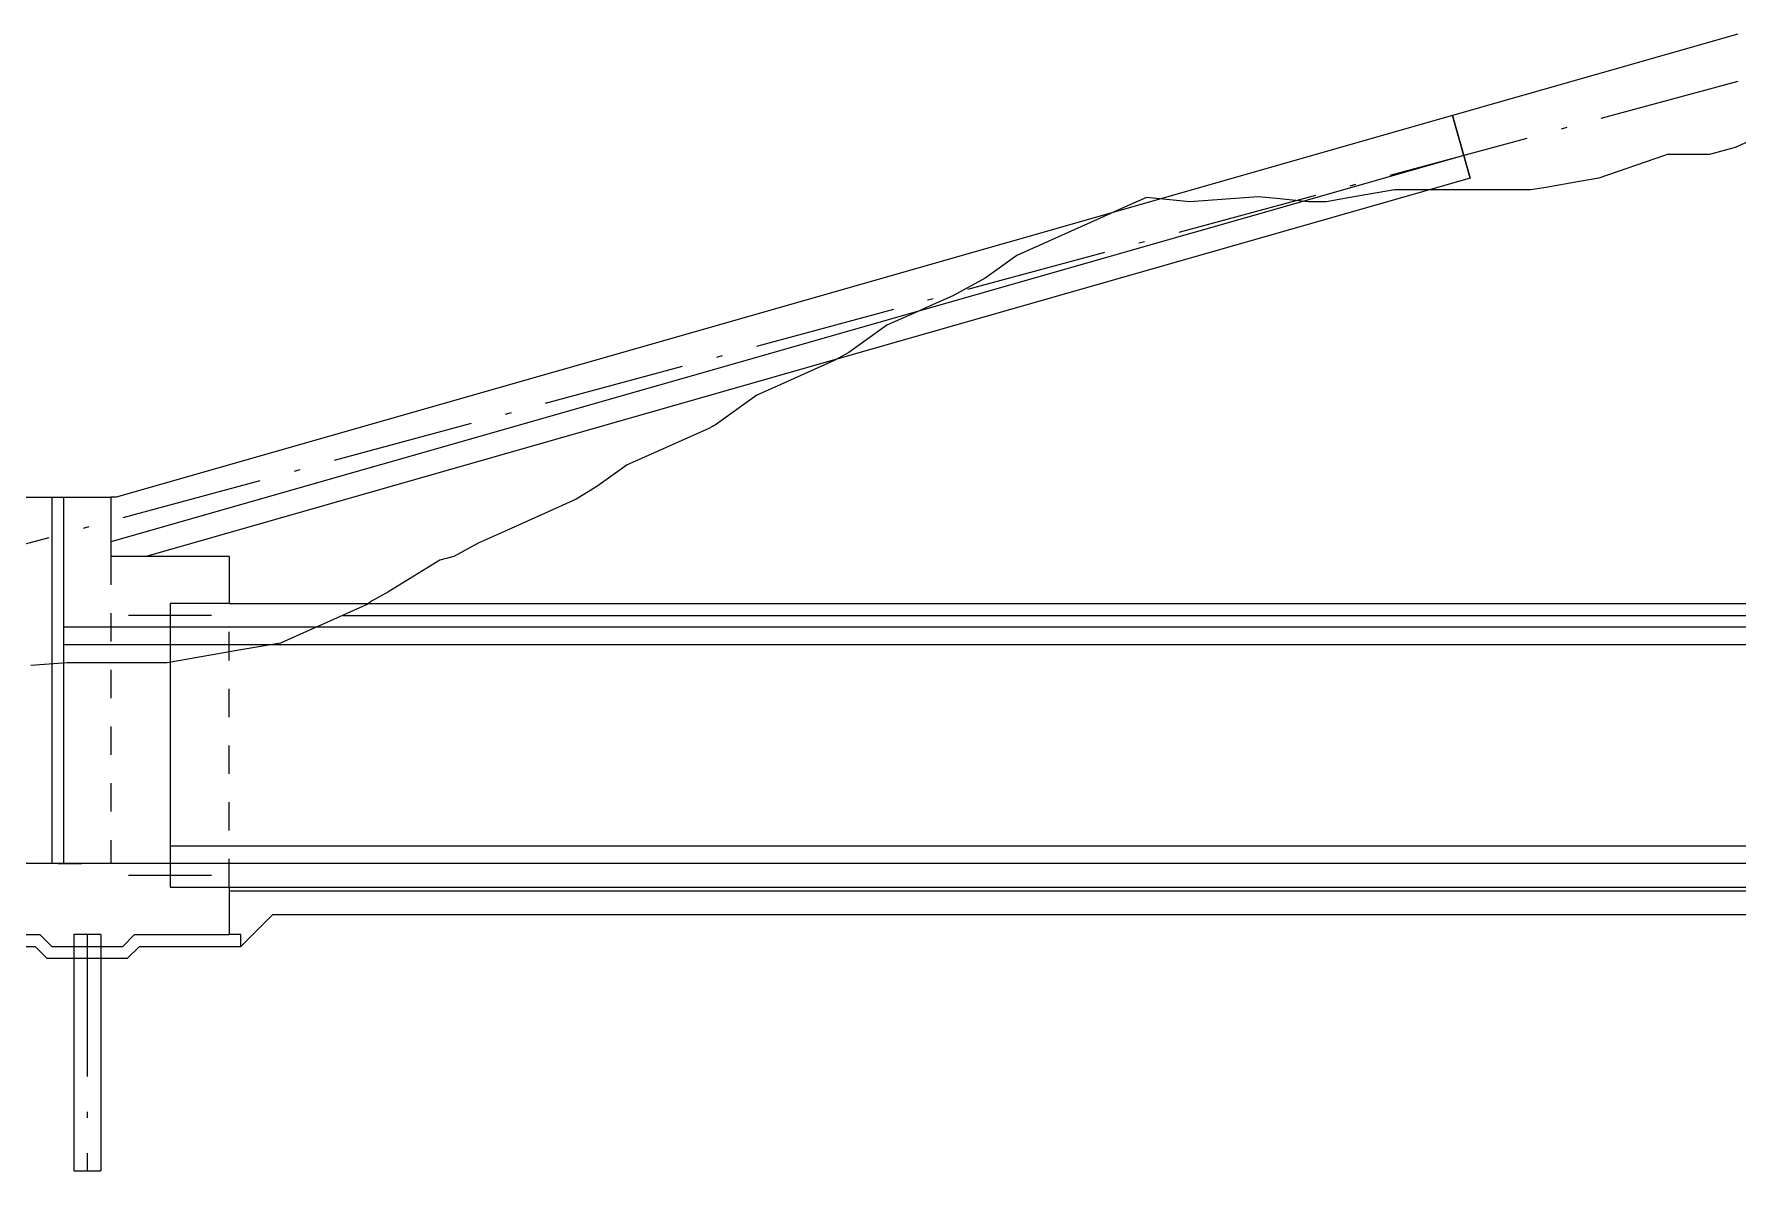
# Model space of a CAD drawing. Header units: millimetres. Extents: x -2078669 to -1085629, y -5987148 to 310365.
# Drawn here: x -1215006 to -1178976, y -4347898 to -4323850 of the extents above; entities that cross this region are included whole.
import ezdxf

# ---------------------------------------------------------------- set-up
doc = ezdxf.new("R2010")
doc.units = ezdxf.units.MM
doc.header["$LTSCALE"] = 500
for name, pattern in [('SXF_一点短鎖線', [9.25, 6, -1.5, 0.25, -1.5]), ('SXF_跳び破線', [12, 6, -6]), ('点線(短)11', [2, 1, -1])]:
    doc.linetypes.add(name, pattern=pattern)
for name, color, linetype, lineweight in [('D-BGD', 7, 'Continuous', 13), ('D-BMK', 2, 'SXF_一点短鎖線', 13), ('D-BYP-STR4', 6, 'Continuous', 25), ('D-BYP-STR6', 2, 'SXF_一点短鎖線', 13), ('D-BYP-STR7', 2, 'Continuous', 13), ('D-BYP-STR8', 5, 'Continuous', 25), ('D-STR', 1, 'Continuous', 25), ('D-STR-STR2', 7, 'Continuous', 13), ('D-STR-STR8', 1, 'Continuous', 25), ('D-STR-STR9', 1, 'Continuous', 25), ('D-STR-STRA', 6, 'Continuous', 25), ('D-STR-STRC', 7, 'Continuous', 13)]:
    doc.layers.add(name, color=color, linetype=linetype, lineweight=lineweight)

msp = doc.modelspace()

# ---------------------------------------------------------------- linework, layer by layer
at = {"layer": 'D-BGD', "linetype": 'Continuous', "lineweight": 13}
msp.add_lwpolyline([(-1178247.1, -4325897.8), (-1179032.2, -4326248.3), (-1179579.6, -4326397.8), (-1180473.9, -4326397.8), (-1180495.1, -4326401.4), (-1180531.9, -4326417.9), (-1181915.7, -4326897.8), (-1182326.2, -4326968.9), (-1183040.2, -4327092.7), (-1183357.5, -4327147.8), (-1184157.2, -4327147.8), (-1184799.3, -4327147.8), (-1185548.5, -4327147.8), (-1185988.3, -4327147.8), (-1186241.1, -4327147.8), (-1187177.5, -4327310.1), (-1187682.9, -4327397.8), (-1188056.8, -4327397.8), (-1188734.9, -4327330.2), (-1189124.7, -4327291.3), (-1190565.1, -4327397.5), (-1190566, -4327397.7), (-1190566.5, -4327397.6), (-1191481.5, -4327306.4), (-1192008.3, -4327541.6), (-1192397, -4327715.2), (-1193073.3, -4328017.1), (-1194228.1, -4328532.7), (-1194891.9, -4329010.3), (-1195581.6, -4329387), (-1196059.2, -4329600.2), (-1196333.7, -4329722.7), (-1196974.7, -4330008.9), (-1197775.5, -4330585.1), (-1198089.9, -4330756.8), (-1199217.3, -4331260.1), (-1199721.3, -4331485.2), (-1200598.2, -4332116.1), (-1200636.8, -4332140.1), (-1200659, -4332147.8), (-1200741.4, -4332190.6), (-1202100.8, -4332797.5), (-1202467.9, -4332961.4), (-1203106.4, -4333420.9), (-1203383.4, -4333592.6), (-1203542.6, -4333691.2), (-1204132.3, -4333954.5), (-1204984.4, -4334334.9), (-1205614.7, -4334616.3), (-1206130, -4334897.8), (-1206426.2, -4334978.6), (-1207523.3, -4335658.7), (-1207868, -4335846.9), (-1207961.1, -4335913.9), (-1208123, -4335986.2), (-1208876.6, -4336322.7), (-1209309.8, -4336516.1), (-1209792.2, -4336731.4), (-1210631.3, -4336876.9), (-1212193.4, -4337147.8), (-1213139.6, -4337147.8), (-1213454.3, -4337147.8), (-1213635.2, -4337147.8), (-1214305.2, -4337147.8), (-1215077, -4337204.7)], dxfattribs=at)
at = {"layer": 'D-BMK', "linetype": 'SXF_一点短鎖線'}
msp.add_line((-1213881.5, -4342897.8), (-1213881.5, -4347897.8), dxfattribs=at)
at = {"layer": 'D-BYP-STR4', "color": 6}
msp.add_line((-1212131.5, -4336772.8), (-1214381.5, -4336772.8), dxfattribs=at)
at = {"layer": 'D-BYP-STR4'}
for p, q in [((-1213594, -4342897.8), (-1214169, -4342897.8)), ((-1214169, -4342897.8), (-1214169, -4347897.8)), ((-1213594, -4342897.8), (-1213594, -4347897.8)), ((-1214169, -4347897.8), (-1213594, -4347897.8))]:
    msp.add_line(p, q, dxfattribs=at)
at = {"layer": 'D-BYP-STR6', "linetype": 'SXF_一点短鎖線'}
msp.add_lwpolyline([(-1123881.5, -4343647.8), (-1143376.5, -4333900.3), (-1161476.5, -4324850.3), (-1178976.5, -4324850.3), (-1243902.2, -4342397.8)], dxfattribs=at)
at = {"layer": 'D-BYP-STR7'}
for p, q in [((-1210881.5, -4341972.8), (-1155632.2, -4341972.8)), ((-1210631.5, -4343147.8), (-1209956.5, -4342472.8)), ((-1209956.5, -4342472.8), (-1171382.2, -4342472.8)), ((-1214631.5, -4343147.8), (-1213131.5, -4343147.8))]:
    msp.add_line(p, q, dxfattribs=at)
for points in [[(-1210631.5, -4343147.8), (-1210631.5, -4342897.8), (-1210881.5, -4342897.8)], [(-1215881.5, -4343147.8), (-1214985, -4343147.8), (-1214735, -4343397.8), (-1213027.9, -4343397.8), (-1212777.9, -4343147.8), (-1210631.5, -4343147.8)]]:
    msp.add_lwpolyline(points, dxfattribs=at)
at = {"layer": 'D-BYP-STR8'}
for p, q in [((-1210881.5, -4335897.8), (-1155632.2, -4335897.8)), ((-1154382.2, -4336397.8), (-1212131.5, -4336397.8)), ((-1154382.2, -4341397.8), (-1212131.5, -4341397.8)), ((-1210881.5, -4341897.8), (-1155632.2, -4341897.8))]:
    msp.add_line(p, q, dxfattribs=at)
msp.add_lwpolyline([(-1210881.5, -4335897.8), (-1212131.5, -4335897.8), (-1212131.5, -4341897.8), (-1210881.5, -4341897.8)], dxfattribs=at)
at = {"layer": 'D-STR'}
for p, q in [((-1215631.5, -4333647.8), (-1213381.5, -4333647.8)), ((-1214631.5, -4333647.8), (-1214631.5, -4341397.8)), ((-1214381.5, -4333647.8), (-1214381.5, -4341397.8)), ((-1213267.8, -4333647.8), (-1213381.5, -4333647.8)), ((-1210881.5, -4334897.8), (-1213381.5, -4334897.8)), ((-1210881.5, -4334897.8), (-1210881.5, -4335897.8)), ((-1212131.5, -4336397.8), (-1214381.5, -4336397.8)), ((-1212131.5, -4341397.8), (-1244881.5, -4341397.8)), ((-1210881.5, -4341897.8), (-1210881.5, -4342897.8))]:
    msp.add_line(p, q, dxfattribs=at)
at = {"layer": 'D-STR', "color": 1}
msp.add_line((-1213381.5, -4333647.8), (-1213381.5, -4334897.8), dxfattribs=at)
at = {"layer": 'D-STR', "linetype": 'SXF_跳び破線', "ltscale": 0.2}
for p, q in [((-1213381.5, -4334897.8), (-1213381.5, -4341397.8)), ((-1210881.5, -4341897.8), (-1210881.5, -4335897.8))]:
    msp.add_line(p, q, dxfattribs=at)
at = {"layer": 'D-STR'}
for points in [[(-1210881.5, -4335897.8), (-1212131.5, -4335897.8), (-1212131.5, -4341897.8), (-1210881.5, -4341897.8)], [(-1215631.5, -4342897.8), (-1214881.5, -4342897.8), (-1214631.5, -4343147.8), (-1213131.5, -4343147.8), (-1212881.5, -4342897.8), (-1210881.5, -4342897.8)]]:
    msp.add_lwpolyline(points, dxfattribs=at)
at = {"layer": 'D-STR-STR2', "color": 2}
for p, q in [((-1211256.5, -4336147.8), (-1213006.5, -4336147.8)), ((-1154382.2, -4336772.8), (-1212131.5, -4336772.8)), ((-1212131.5, -4341022.8), (-1154382.2, -4341022.8)), ((-1211256.5, -4341647.8), (-1213006.5, -4341647.8))]:
    msp.add_line(p, q, dxfattribs=at)
at = {"layer": 'D-STR-STR8'}
msp.add_line((-1208484.9, -4336147.8), (-1131453, -4336147.8), dxfattribs=at)
at = {"layer": 'D-STR-STR8', "linetype": 'SXF_跳び破線', "ltscale": 0.2}
msp.add_lwpolyline([(-1216881.5, -4343147.8), (-1214985, -4343147.8), (-1214735, -4343397.8), (-1213027.9, -4343397.8), (-1212777.9, -4343147.8), (-1210631.5, -4343147.8), (-1209956.5, -4342472.8), (-1172632.2, -4342472.8), (-1172632.2, -4343222.8), (-1171235.7, -4343222.8), (-1170985.7, -4343472.8), (-1169278.6, -4343472.8), (-1169028.6, -4343222.8), (-1167632.2, -4343222.8), (-1167632.2, -4342472.8), (-1158307.2, -4342472.8), (-1155882.2, -4344897.8), (-1144235, -4344897.8), (-1143985, -4345147.8), (-1142277.9, -4345147.8), (-1142027.9, -4344897.8), (-1137131.5, -4344897.8), (-1136131.5, -4343897.8), (-1125735, -4343897.8)], dxfattribs=at)
at = {"layer": 'D-STR-STR9', "ltscale": 0.01}
msp.add_line((-1178976.5, -4323850.3), (-1185015.4, -4325575.7), dxfattribs=at)
at = {"layer": 'D-STR-STR9'}
for p, q in [((-1185015.4, -4325575.7), (-1184637.7, -4326897.8)), ((-1184637.7, -4326897.8), (-1212637.7, -4334897.8))]:
    msp.add_line(p, q, dxfattribs=at)
at = {"layer": 'D-STR-STRA', "linetype": '点線(短)11'}
msp.add_line((-1214506.5, -4341397.8), (-1213756.5, -4341397.8), dxfattribs=at)
at = {"layer": 'D-STR-STRC', "ltscale": 0.2}
for p, q in [((-1185015.4, -4325575.7), (-1213267.8, -4333647.8)), ((-1184775.1, -4326417), (-1185015.4, -4325575.7)), ((-1184775.1, -4326417), (-1213381.5, -4334590.3))]:
    msp.add_line(p, q, dxfattribs=at)
at = {"layer": 'D-STR-STRC', "linetype": 'Continuous', "lineweight": 25}
for q in [(-1184775.1, -4326417), (-1212637.7, -4334897.8)]:
    msp.add_line((-1184637.7, -4326897.8), q, dxfattribs=at)

doc.saveas('drawing.dxf')
